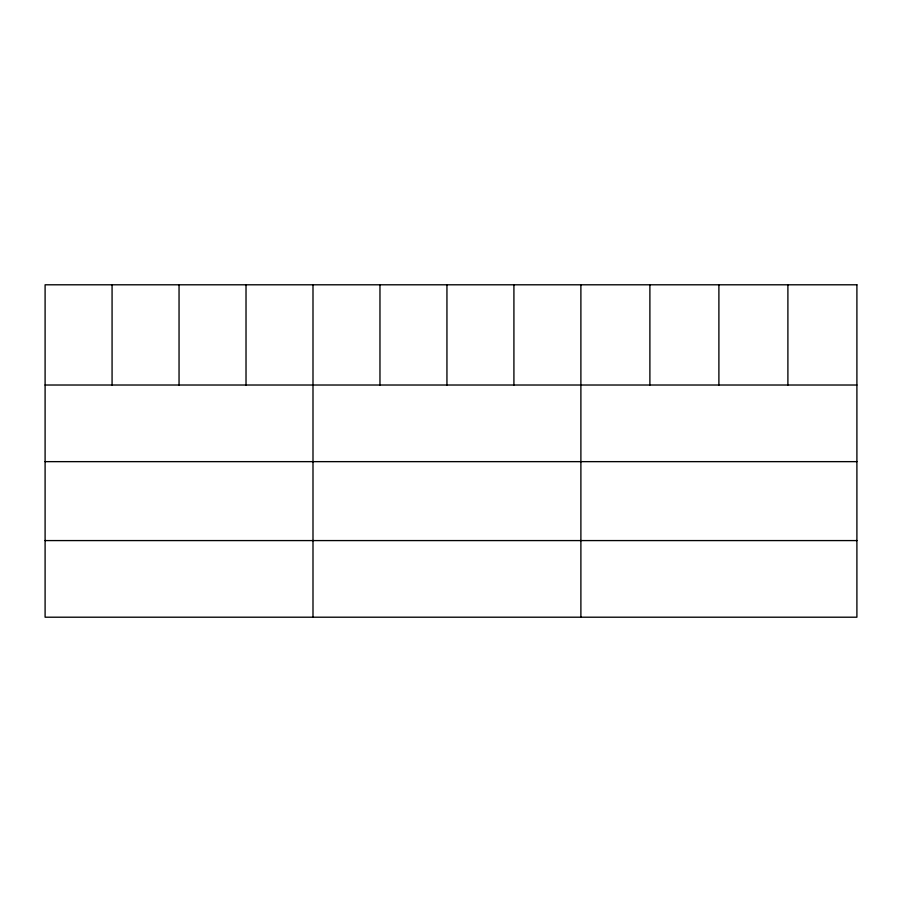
<?xml version="1.0" encoding="UTF-8"?>
<svg xmlns="http://www.w3.org/2000/svg" width="902" height="902" viewBox="0 0 902 902"><rect width="100%" height="100%" fill="white"/><g stroke="black" fill="none" stroke-linecap="round" stroke-linejoin="round"><path stroke-width="1.35" d="M45.1 385.019L856.9 385.019M45.1 461.644L856.9 461.644M45.1 540.58L856.9 540.58M787.897 284.795L787.897 385.019M718.894 284.795L718.894 385.019M649.891 284.795L649.891 385.019M580.888 284.795L580.888 617.205M513.914 284.795L513.914 385.019M446.941 284.795L446.941 385.019M379.967 284.795L379.967 385.019M312.994 284.795L312.994 617.205M246.02 284.795L246.02 385.019M179.047 284.795L179.047 385.019M112.073 284.795L112.073 385.019M856.9 284.795L45.1 284.795L45.1 617.205L856.9 617.205L856.9 284.795"/></g></svg>
